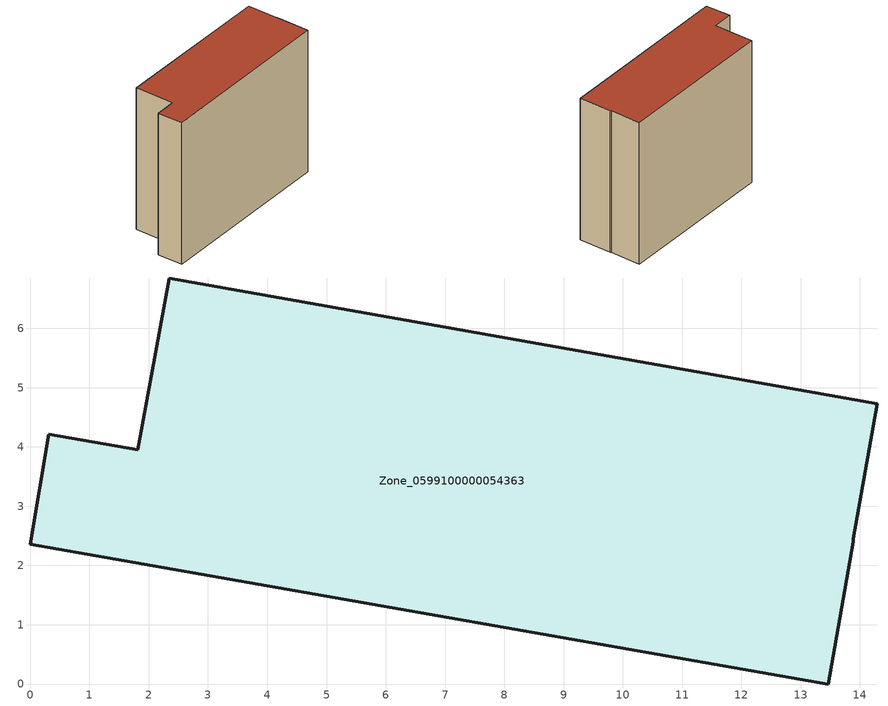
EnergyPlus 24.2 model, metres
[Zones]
Zone_0599100000054363
 floor ground (C_G): 13.46,0 0,2.36 0.31,4.21 1.81,3.95 2.34,6.85 14.29,4.73 13.89,2.45 13.88,2.4 z0
 wall outside (C_F): 1.81,3.95 0.31,4.21 0,2.36 13.46,0 13.88,2.4 13.89,2.45 14.29,4.73 2.34,6.85 1.81,3.95 z0:11.03
 roof outside (C_R): 13.89,2.45 14.29,4.73 2.34,6.85 1.81,3.95 0.31,4.21 0,2.36 13.46,0 13.88,2.4 z11.03
[BUILDING]
Pand.0599100000054363: North Axis=0; Terrain=City; Loads Convergence Tolerance Value=0.04; Temperature Convergence Tolerance Value=0.4; Solar Distribution=FullExterior; Maximum Number of Warmup Days=25; Minimum Number of Warmup Days=1
[Site:Location]
Rotterdam.The.Hague.AP_ZH_NLD Design_Conditions: Latitude=51.96; Longitude=4.45; Time Zone=1; Elevation=-4.5
[SITE:GROUNDTEMPERATURE:BUILDINGSURFACE]
18, 18, 18, 18, 18, 18, 18, 18, 18, 18, 18, 18
[MATERIAL] Thermal Absorptance=0.9; Solar Absorptance=0.7; Visible Absorptance=0.7
Name | Roughness | Thickness | Conductivity | Density | Specific Heat
G.TI.1946 | MediumSmooth | 0.15 | 1 | 540 | 1210
F.TI.1946 | Rough | 0.3 | 0.857143 | 1920 | 840
R.TI.1946 | MediumRough | 0.2 | 0.1 | 1500 | 1000
[CONSTRUCTION]
C_G: G.TI.1946
C_F: F.TI.1946
C_R: R.TI.1946
[ZONE]
Zone_0599100000054363: Type=1; Multiplier=1; Ceiling Height=Autocalculate; Volume=Autocalculate; Floor Area=autocalculate; Part of Total Floor Area=Yes
[ZONEINFILTRATION:DESIGNFLOWRATE]
Infil_Zone_0599100000054363: Zone or ZoneList or Space or SpaceList=Zone_0599100000054363; Schedule=AlwaysOn; Design Flow Rate Calculation Method=Flow/Area; Flow Rate per Floor Area=0.003; Constant Term Coefficient=1; Temperature Term Coefficient=0; Velocity Term Coefficient=0; Velocity Squared Term Coefficient=0
[HVACTEMPLATE:ZONE:IDEALLOADSAIRSYSTEM]
Zone_0599100000054363: Maximum Heating Supply Air Temperature=50; Minimum Cooling Supply Air Temperature=13; Maximum Heating Supply Air Humidity Ratio=0.0156; Minimum Cooling Supply Air Humidity Ratio=0.0077; Heating Limit=NoLimit; Cooling Limit=NoLimit; Dehumidification Control Type=ConstantSensibleHeatRatio; Cooling Sensible Heat Ratio=0.7; Dehumidification Setpoint=60; Humidification Control Type=None; Humidification Setpoint=30; Outdoor Air Method=None; Outdoor Air Flow Rate per Person=0.00944; Outdoor Air Flow Rate per Zone Floor Area=0; Outdoor Air Flow Rate per Zone=0; Demand Controlled Ventilation Type=None; Outdoor Air Economizer Type=NoEconomizer; Heat Recovery Type=None; Sensible Heat Recovery Effectiveness=0.7; Latent Heat Recovery Effectiveness=0.65
[ZONECONTROL:THERMOSTAT]
ThermostatControl_Zone_0599100000054363: Zone or ZoneList=Zone_0599100000054363; Control Type Schedule=DualSetpointControlType; Control 1=Thermostat_Zone_0599100000054363; Temperature Difference Between Cutout And Setpoint=0
[THERMOSTATSETPOINT:DUALSETPOINT]
Thermostat_Zone_0599100000054363: Heating Setpoint Temperature Schedule=HeatingSetpoint_Zone_0599100000054363; Cooling Setpoint Temperature Schedule=CoolingSetpoint_Zone_0599100000054363
[SCHEDULE:COMPACT]
HeatingSetpoint_Zone_0599100000054363: Through: 12/31, For: AllDays, Until: 24:00, 21
CoolingSetpoint_Zone_0599100000054363: Through: 12/31, For: AllDays, Until: 24:00, 24
DualSetpointControlType: Through: 12/31, For: AllDays, Until: 24:00, 4
AlwaysOn: Through: 12/31, For: AllDays, Until: 24:00, 1
